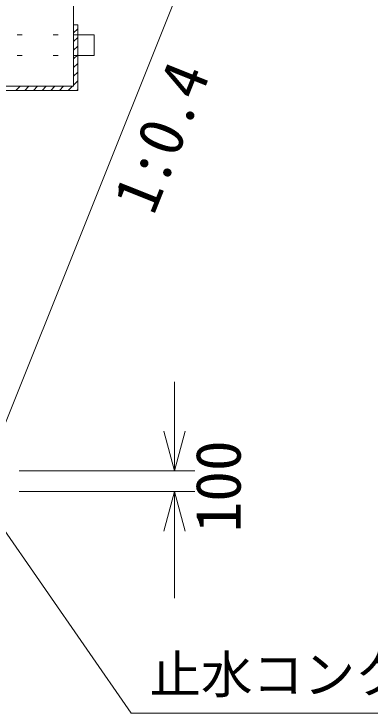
# Model space of a CAD drawing. Units: millimetres, scale not verified. Extents: x 0 to 84100, y 0 to 59400.
# Drawn here: x 9579 to 11313, y 44651 to 48057 of the extents above; entities that cross this region are included whole.
import ezdxf
from ezdxf.enums import TextEntityAlignment as Align

# ---------------------------------------------------------------- set-up
doc = ezdxf.new("R2010")
doc.units = ezdxf.units.MM
doc.header["$LTSCALE"] = 100
doc.linetypes.add('DOTTED', pattern=[1.75, 0.25, -1.5])
for name, color, linetype, lineweight in [('メッシュ', 4, 'Continuous', 18), ('地形08.10.06', 7, 'Continuous', 18), ('鉄筋', 3, 'Continuous', 18)]:
    doc.layers.add(name, color=color, linetype=linetype, lineweight=lineweight)
doc.styles.add('ＭＳ ゴシック', font='')
doc.styles.get('ＭＳ ゴシック').set_extended_font_data('MS Gothic')

msp = doc.modelspace()

# ---------------------------------------------------------------- linework, layer by layer
at = {"layer": 'メッシュ', "color": 7}
msp.add_line((10969.8, 49646.5), (9452.9, 45854.4), dxfattribs=at)
at = {"layer": 'メッシュ', "linetype": 'DOTTED'}
for p, q in [((7669.8, 47954.7), (9869.8, 47954.7)), ((7669.8, 47854.7), (9869.8, 47854.7))]:
    msp.add_line(p, q, dxfattribs=at)
at = {"layer": 'メッシュ'}
for p, q in [((9869.8, 47954.7), (9969.8, 47954.7)), ((9969.8, 47954.7), (9969.8, 47854.7)), ((9869.8, 47854.7), (9969.8, 47854.7)), ((10360.3, 45830.8), (10360.3, 46265.4)), ((10360.3, 45830.8), (10308.5, 46024)), ((10360.3, 45830.8), (10412.1, 46024)), ((9604.1, 45830.8), (10460.3, 45830.8)), ((10150.1, 44651.1), (9356.5, 45795.4)), ((9604.1, 45730.8), (10460.3, 45730.8)), ((10360.3, 45730.8), (10308.5, 45537.6)), ((10360.3, 45730.8), (10360.3, 45209.9)), ((10360.3, 45730.8), (10412.1, 45537.6)), ((10150.1, 44651.1), (14240.6, 44651.1))]:
    msp.add_line(p, q, dxfattribs=at)
at = {"layer": '地形08.10.06'}
for p, q in [((9869.8, 48004.5), (9889.8, 48004.5)), ((9889.8, 47684.5), (9889.8, 48004.5)), ((9869.8, 47965.2), (9889.8, 47985.2)), ((9869.8, 47922.8), (9889.8, 47942.8)), ((9869.8, 47880.4), (9889.8, 47900.4)), ((9869.8, 47837.9), (9889.8, 47857.9)), ((9869.8, 47795.5), (9889.8, 47815.5)), ((9869.8, 47753.1), (9889.8, 47773.1)), ((9869.8, 47710.7), (9889.8, 47730.7)), ((9489.8, 47684.5), (9889.8, 47684.5)), ((9589.1, 47684.5), (9609.1, 47704.5)), ((9631.5, 47684.5), (9651.5, 47704.5)), ((9674, 47684.5), (9694, 47704.5)), ((9716.4, 47684.5), (9736.4, 47704.5)), ((9758.8, 47684.5), (9778.8, 47704.5)), ((9801.2, 47684.5), (9821.2, 47704.5)), ((9843.7, 47684.5), (9863.7, 47704.5)), ((9886.1, 47684.5), (9889.8, 47688.2))]:
    msp.add_line(p, q, dxfattribs=at)
at = {"layer": '鉄筋'}
for p, q in [((9869.8, 47704.5), (9869.8, 48704.3)), ((7669.8, 47704.4), (9869.8, 47704.4))]:
    msp.add_line(p, q, dxfattribs=at)

# ---------------------------------------------------------------- texts
at = {"layer": 'メッシュ', "color": 7, "style": 'ＭＳ ゴシック'}
for s, rotation, p in [('1:0.4', 68.197, (10320, 47045.2)), ('100', 90, (10749.2, 45530.8))]:
    msp.add_text(s, height=219.9, rotation=rotation, dxfattribs=at).set_placement(p, align=Align.BOTTOM_LEFT)
msp.add_text('止水コンクリート', height=183.3, dxfattribs=at).set_placement((10239.9, 44692.7), align=Align.BOTTOM_LEFT)

doc.saveas('drawing.dxf')
